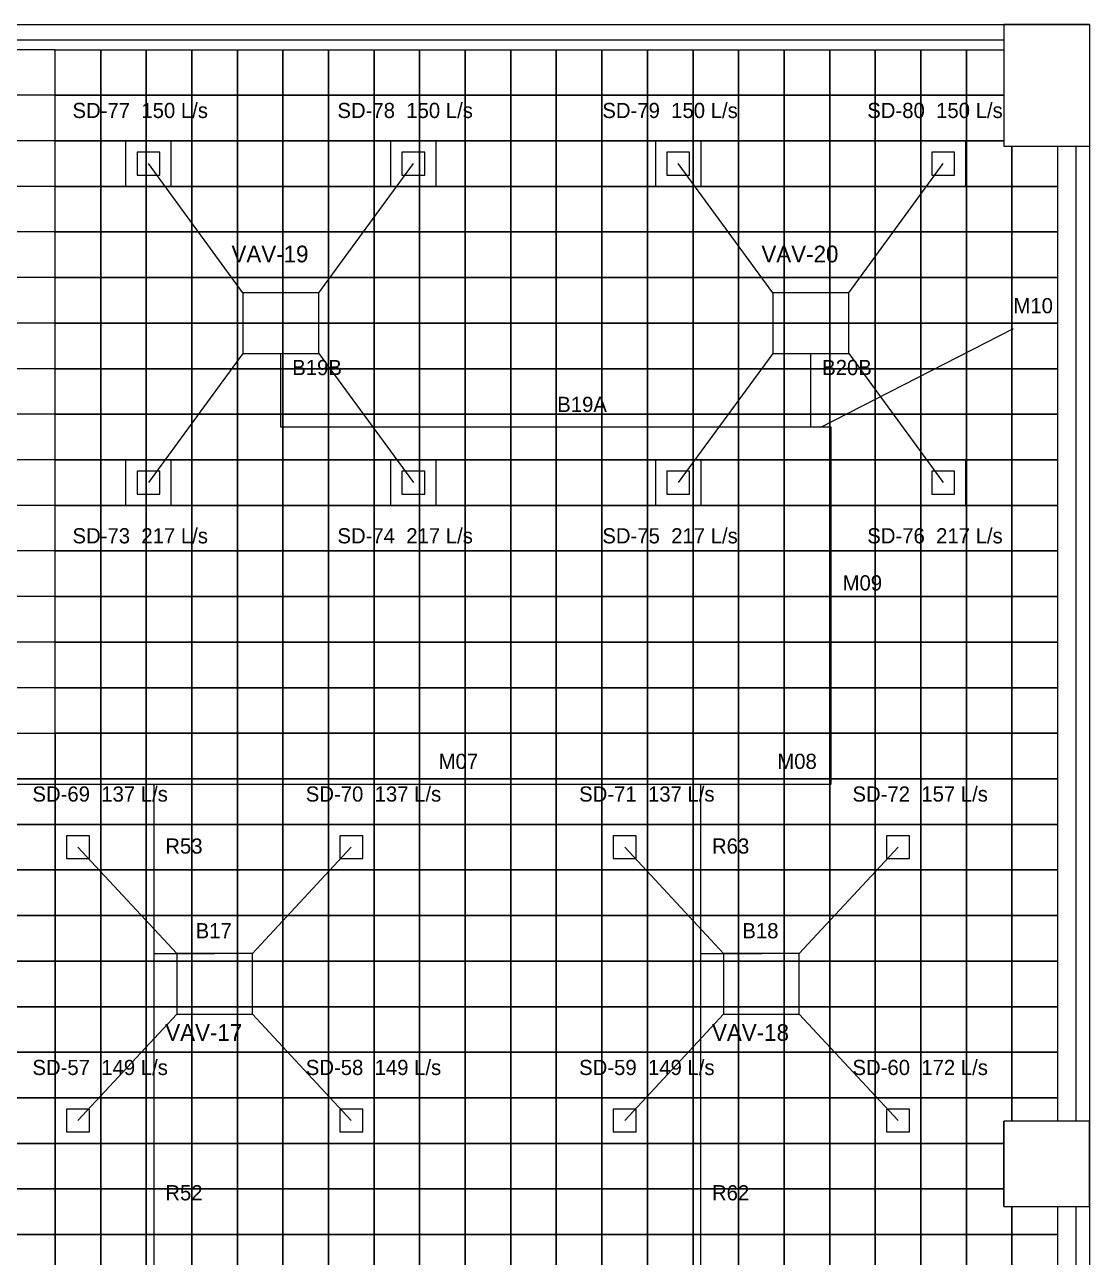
# Model space of a CAD drawing. Header units: millimetres. Extents: x 63846 to 141574, y 12149 to 46142.
# Drawn here: x 95324 to 109346, y 29696 to 45926 of the extents above; entities that cross this region are included whole.
import ezdxf

# ---------------------------------------------------------------- set-up
doc = ezdxf.new("R2010")
doc.units = ezdxf.units.MM
for name, color, linetype, lineweight in [('ARCH', 8, 'Continuous', 5), ('Ceiling Grid', 9, 'Continuous', 5), ('M-DUCT', 5, 'Continuous', 40), ('M-DUCT-TEXT', 5, 'Continuous', 18), ('M-FLEX', 3, 'Continuous', 18), ('M-SUP-DIFF', 5, 'Continuous', 30), ('M-TEXT', 7, 'Continuous', 18), ('M-VAV', 6, 'Continuous', 30)]:
    doc.layers.add(name, color=color, linetype=linetype, lineweight=lineweight)

# ---------------------------------------------------------------- blocks, each defined once
blk = doc.blocks.new('*U26')
at = {"layer": 'Ceiling Grid', "lineweight": 15}
blk.add_line((258, 0), (-258, 0), dxfattribs=at)
blk = doc.blocks.new('*U27')
at = {"layer": 'Ceiling Grid', "color": 0, "linetype": 'ByBlock', "lineweight": -2, "transparency": 16777216}
for p in [(0, 8400), (0, 7800), (0, 7200), (0, 6600), (0, 6000), (0, 5400), (0, 4800), (0, 4200), (0, 3600), (0, 3000), (0, 2400), (0, 1800), (0, 1200), (0, 600), (0, 0)]:
    blk.add_blockref('*U26', p, dxfattribs=at)

msp = doc.modelspace()

# ---------------------------------------------------------------- linework, layer by layer
at = {"layer": 'ARCH', "lineweight": 15}
for p, q in [((64346, 45926), (109346, 45926)), ((109346, 45926), (109346, 15926)), ((95209, 45726), (108221, 45726)), ((109166, 44326), (109166, 31488)), ((108221, 30363), (108221, 31488)), ((109166, 30363), (109166, 17526))]:
    msp.add_line(p, q, dxfattribs=at)
msp.add_lwpolyline([(109346, 45926), (108221, 45926), (108221, 44326), (109346, 44326)], dxfattribs=at)
msp.add_lwpolyline([(108221, 30363), (109346, 30363), (109346, 31488), (108221, 31488)], close=True, dxfattribs=at)
at = {"layer": 'Ceiling Grid', "lineweight": 15}
for p, q in [((107726, 31796), (108326, 31796)), ((107726, 31196), (107726, 31796)), ((108326, 31796), (108326, 31488)), ((108326, 31796), (108926, 31796)), ((108326, 31488), (108326, 31796)), ((108926, 31796), (108926, 31488)), ((108221, 31196), (107726, 31196)), ((107726, 31196), (108221, 31196)), ((107726, 30596), (107726, 31196)), ((108221, 30596), (107726, 30596)), ((107726, 30596), (108221, 30596)), ((107726, 29996), (107726, 30596)), ((108326, 30363), (108326, 29996)), ((108326, 29996), (108326, 30363)), ((108926, 30363), (108926, 29996)), ((108326, 29996), (107726, 29996)), ((108926, 29996), (108326, 29996))]:
    msp.add_line(p, q, dxfattribs=at)
for points in [[(95726, 45596), (96326, 45596), (96326, 44996), (95726, 44996)], [(96326, 45596), (96926, 45596), (96926, 44996), (96326, 44996)], [(96926, 45596), (97526, 45596), (97526, 44996), (96926, 44996)], [(97526, 45596), (98126, 45596), (98126, 44996), (97526, 44996)], [(98126, 45596), (98726, 45596), (98726, 44996), (98126, 44996)], [(98726, 45596), (99326, 45596), (99326, 44996), (98726, 44996)], [(99326, 45596), (99926, 45596), (99926, 44996), (99326, 44996)], [(99926, 45596), (100526, 45596), (100526, 44996), (99926, 44996)], [(100526, 45596), (101126, 45596), (101126, 44996), (100526, 44996)], [(101126, 45596), (101726, 45596), (101726, 44996), (101126, 44996)], [(101726, 45596), (102326, 45596), (102326, 44996), (101726, 44996)], [(102326, 45596), (102926, 45596), (102926, 44996), (102326, 44996)], [(102926, 45596), (103526, 45596), (103526, 44996), (102926, 44996)], [(103526, 45596), (104126, 45596), (104126, 44996), (103526, 44996)], [(104126, 45596), (104726, 45596), (104726, 44996), (104126, 44996)], [(104726, 45596), (105326, 45596), (105326, 44996), (104726, 44996)], [(105326, 45596), (105926, 45596), (105926, 44996), (105326, 44996)], [(105926, 45596), (106526, 45596), (106526, 44996), (105926, 44996)], [(106526, 45596), (107126, 45596), (107126, 44996), (106526, 44996)], [(107126, 45596), (107726, 45596), (107726, 44996), (107126, 44996)], [(95726, 44996), (96326, 44996), (96326, 44396), (95726, 44396)], [(96326, 44996), (96926, 44996), (96926, 44396), (96326, 44396)], [(96926, 44996), (97526, 44996), (97526, 44396), (96926, 44396)], [(97526, 44996), (98126, 44996), (98126, 44396), (97526, 44396)], [(98126, 44996), (98726, 44996), (98726, 44396), (98126, 44396)], [(98726, 44996), (99326, 44996), (99326, 44396), (98726, 44396)], [(99326, 44996), (99926, 44996), (99926, 44396), (99326, 44396)], [(99926, 44996), (100526, 44996), (100526, 44396), (99926, 44396)], [(100526, 44996), (101126, 44996), (101126, 44396), (100526, 44396)], [(101126, 44996), (101726, 44996), (101726, 44396), (101126, 44396)], [(101726, 44996), (102326, 44996), (102326, 44396), (101726, 44396)], [(102326, 44996), (102926, 44996), (102926, 44396), (102326, 44396)], [(102926, 44996), (103526, 44996), (103526, 44396), (102926, 44396)], [(103526, 44996), (104126, 44996), (104126, 44396), (103526, 44396)], [(104126, 44996), (104726, 44996), (104726, 44396), (104126, 44396)], [(104726, 44996), (105326, 44996), (105326, 44396), (104726, 44396)], [(105326, 44996), (105926, 44996), (105926, 44396), (105326, 44396)], [(105926, 44996), (106526, 44996), (106526, 44396), (105926, 44396)], [(106526, 44996), (107126, 44996), (107126, 44396), (106526, 44396)], [(107126, 44996), (107726, 44996), (107726, 44396), (107126, 44396)], [(95726, 44396), (96326, 44396), (96326, 43796), (95726, 43796)], [(96326, 44396), (96926, 44396), (96926, 43796), (96326, 43796)], [(96926, 44396), (97526, 44396), (97526, 43796), (96926, 43796)], [(97526, 44396), (98126, 44396), (98126, 43796), (97526, 43796)], [(98126, 44396), (98726, 44396), (98726, 43796), (98126, 43796)], [(98726, 44396), (99326, 44396), (99326, 43796), (98726, 43796)], [(99326, 44396), (99926, 44396), (99926, 43796), (99326, 43796)], [(99926, 44396), (100526, 44396), (100526, 43796), (99926, 43796)], [(100526, 44396), (101126, 44396), (101126, 43796), (100526, 43796)], [(101126, 44396), (101726, 44396), (101726, 43796), (101126, 43796)], [(101726, 44396), (102326, 44396), (102326, 43796), (101726, 43796)], [(102326, 44396), (102926, 44396), (102926, 43796), (102326, 43796)], [(102926, 44396), (103526, 44396), (103526, 43796), (102926, 43796)], [(103526, 44396), (104126, 44396), (104126, 43796), (103526, 43796)], [(104126, 44396), (104726, 44396), (104726, 43796), (104126, 43796)], [(104726, 44396), (105326, 44396), (105326, 43796), (104726, 43796)], [(105326, 44396), (105926, 44396), (105926, 43796), (105326, 43796)], [(105926, 44396), (106526, 44396), (106526, 43796), (105926, 43796)], [(106526, 44396), (107126, 44396), (107126, 43796), (106526, 43796)], [(107126, 44396), (107726, 44396), (107726, 43796), (107126, 43796)], [(95726, 43796), (96326, 43796), (96326, 43196), (95726, 43196)], [(96326, 43796), (96926, 43796), (96926, 43196), (96326, 43196)], [(96926, 43796), (97526, 43796), (97526, 43196), (96926, 43196)], [(97526, 43796), (98126, 43796), (98126, 43196), (97526, 43196)], [(98126, 43796), (98726, 43796), (98726, 43196), (98126, 43196)], [(98726, 43796), (99326, 43796), (99326, 43196), (98726, 43196)], [(99326, 43796), (99926, 43796), (99926, 43196), (99326, 43196)], [(99926, 43796), (100526, 43796), (100526, 43196), (99926, 43196)], [(100526, 43796), (101126, 43796), (101126, 43196), (100526, 43196)], [(101126, 43796), (101726, 43796), (101726, 43196), (101126, 43196)], [(101726, 43796), (102326, 43796), (102326, 43196), (101726, 43196)], [(102326, 43796), (102926, 43796), (102926, 43196), (102326, 43196)], [(102926, 43796), (103526, 43796), (103526, 43196), (102926, 43196)], [(103526, 43796), (104126, 43796), (104126, 43196), (103526, 43196)], [(104126, 43796), (104726, 43796), (104726, 43196), (104126, 43196)], [(104726, 43796), (105326, 43796), (105326, 43196), (104726, 43196)], [(105326, 43796), (105926, 43796), (105926, 43196), (105326, 43196)], [(105926, 43796), (106526, 43796), (106526, 43196), (105926, 43196)], [(106526, 43796), (107126, 43796), (107126, 43196), (106526, 43196)], [(107126, 43796), (107726, 43796), (107726, 43196), (107126, 43196)], [(107726, 43796), (108326, 43796), (108326, 43196), (107726, 43196)], [(108326, 43796), (108926, 43796), (108926, 43196), (108326, 43196)], [(95726, 43196), (96326, 43196), (96326, 42596), (95726, 42596)], [(96326, 43196), (96926, 43196), (96926, 42596), (96326, 42596)], [(96926, 43196), (97526, 43196), (97526, 42596), (96926, 42596)], [(97526, 43196), (98126, 43196), (98126, 42596), (97526, 42596)], [(98126, 43196), (98726, 43196), (98726, 42596), (98126, 42596)], [(98726, 43196), (99326, 43196), (99326, 42596), (98726, 42596)], [(99326, 43196), (99926, 43196), (99926, 42596), (99326, 42596)], [(99926, 43196), (100526, 43196), (100526, 42596), (99926, 42596)], [(100526, 43196), (101126, 43196), (101126, 42596), (100526, 42596)], [(101126, 43196), (101726, 43196), (101726, 42596), (101126, 42596)], [(101726, 43196), (102326, 43196), (102326, 42596), (101726, 42596)], [(102326, 43196), (102926, 43196), (102926, 42596), (102326, 42596)], [(102926, 43196), (103526, 43196), (103526, 42596), (102926, 42596)], [(103526, 43196), (104126, 43196), (104126, 42596), (103526, 42596)], [(104126, 43196), (104726, 43196), (104726, 42596), (104126, 42596)], [(104726, 43196), (105326, 43196), (105326, 42596), (104726, 42596)], [(105326, 43196), (105926, 43196), (105926, 42596), (105326, 42596)], [(105926, 43196), (106526, 43196), (106526, 42596), (105926, 42596)], [(106526, 43196), (107126, 43196), (107126, 42596), (106526, 42596)], [(107126, 43196), (107726, 43196), (107726, 42596), (107126, 42596)], [(107726, 43196), (108326, 43196), (108326, 42596), (107726, 42596)], [(108326, 43196), (108926, 43196), (108926, 42596), (108326, 42596)], [(95726, 42596), (96326, 42596), (96326, 41996), (95726, 41996)], [(96326, 42596), (96926, 42596), (96926, 41996), (96326, 41996)], [(96926, 42596), (97526, 42596), (97526, 41996), (96926, 41996)], [(97526, 42596), (98126, 42596), (98126, 41996), (97526, 41996)], [(98126, 42596), (98726, 42596), (98726, 41996), (98126, 41996)], [(98726, 42596), (99326, 42596), (99326, 41996), (98726, 41996)], [(99326, 42596), (99926, 42596), (99926, 41996), (99326, 41996)], [(99926, 42596), (100526, 42596), (100526, 41996), (99926, 41996)], [(100526, 42596), (101126, 42596), (101126, 41996), (100526, 41996)], [(101126, 42596), (101726, 42596), (101726, 41996), (101126, 41996)], [(101726, 42596), (102326, 42596), (102326, 41996), (101726, 41996)], [(102326, 42596), (102926, 42596), (102926, 41996), (102326, 41996)], [(102926, 42596), (103526, 42596), (103526, 41996), (102926, 41996)], [(103526, 42596), (104126, 42596), (104126, 41996), (103526, 41996)], [(104126, 42596), (104726, 42596), (104726, 41996), (104126, 41996)], [(104726, 42596), (105326, 42596), (105326, 41996), (104726, 41996)], [(105326, 42596), (105926, 42596), (105926, 41996), (105326, 41996)], [(105926, 42596), (106526, 42596), (106526, 41996), (105926, 41996)], [(106526, 42596), (107126, 42596), (107126, 41996), (106526, 41996)], [(107126, 42596), (107726, 42596), (107726, 41996), (107126, 41996)], [(107726, 42596), (108326, 42596), (108326, 41996), (107726, 41996)], [(108326, 42596), (108926, 42596), (108926, 41996), (108326, 41996)], [(95726, 41996), (96326, 41996), (96326, 41396), (95726, 41396)], [(96326, 41996), (96926, 41996), (96926, 41396), (96326, 41396)], [(96926, 41996), (97526, 41996), (97526, 41396), (96926, 41396)], [(97526, 41996), (98126, 41996), (98126, 41396), (97526, 41396)], [(98126, 41996), (98726, 41996), (98726, 41396), (98126, 41396)], [(98726, 41996), (99326, 41996), (99326, 41396), (98726, 41396)], [(99326, 41996), (99926, 41996), (99926, 41396), (99326, 41396)], [(99926, 41996), (100526, 41996), (100526, 41396), (99926, 41396)], [(100526, 41996), (101126, 41996), (101126, 41396), (100526, 41396)], [(101126, 41996), (101726, 41996), (101726, 41396), (101126, 41396)], [(101726, 41996), (102326, 41996), (102326, 41396), (101726, 41396)], [(102326, 41996), (102926, 41996), (102926, 41396), (102326, 41396)], [(102926, 41996), (103526, 41996), (103526, 41396), (102926, 41396)], [(103526, 41996), (104126, 41996), (104126, 41396), (103526, 41396)], [(104126, 41996), (104726, 41996), (104726, 41396), (104126, 41396)], [(104726, 41996), (105326, 41996), (105326, 41396), (104726, 41396)], [(105326, 41996), (105926, 41996), (105926, 41396), (105326, 41396)], [(105926, 41996), (106526, 41996), (106526, 41396), (105926, 41396)], [(106526, 41996), (107126, 41996), (107126, 41396), (106526, 41396)], [(107126, 41996), (107726, 41996), (107726, 41396), (107126, 41396)], [(107726, 41996), (108326, 41996), (108326, 41396), (107726, 41396)], [(108326, 41996), (108926, 41996), (108926, 41396), (108326, 41396)], [(95726, 41396), (96326, 41396), (96326, 40796), (95726, 40796)], [(96326, 41396), (96926, 41396), (96926, 40796), (96326, 40796)], [(96926, 41396), (97526, 41396), (97526, 40796), (96926, 40796)], [(97526, 41396), (98126, 41396), (98126, 40796), (97526, 40796)], [(98126, 41396), (98726, 41396), (98726, 40796), (98126, 40796)], [(98726, 41396), (99326, 41396), (99326, 40796), (98726, 40796)], [(99326, 41396), (99926, 41396), (99926, 40796), (99326, 40796)], [(99926, 41396), (100526, 41396), (100526, 40796), (99926, 40796)], [(100526, 41396), (101126, 41396), (101126, 40796), (100526, 40796)], [(101126, 41396), (101726, 41396), (101726, 40796), (101126, 40796)], [(101726, 41396), (102326, 41396), (102326, 40796), (101726, 40796)], [(102326, 41396), (102926, 41396), (102926, 40796), (102326, 40796)], [(102926, 41396), (103526, 41396), (103526, 40796), (102926, 40796)], [(103526, 41396), (104126, 41396), (104126, 40796), (103526, 40796)], [(104126, 41396), (104726, 41396), (104726, 40796), (104126, 40796)], [(104726, 41396), (105326, 41396), (105326, 40796), (104726, 40796)], [(105326, 41396), (105926, 41396), (105926, 40796), (105326, 40796)], [(105926, 41396), (106526, 41396), (106526, 40796), (105926, 40796)], [(106526, 41396), (107126, 41396), (107126, 40796), (106526, 40796)], [(107126, 41396), (107726, 41396), (107726, 40796), (107126, 40796)], [(107726, 41396), (108326, 41396), (108326, 40796), (107726, 40796)], [(108326, 41396), (108926, 41396), (108926, 40796), (108326, 40796)], [(95726, 40796), (96326, 40796), (96326, 40196), (95726, 40196)], [(96326, 40796), (96926, 40796), (96926, 40196), (96326, 40196)], [(96926, 40796), (97526, 40796), (97526, 40196), (96926, 40196)], [(97526, 40796), (98126, 40796), (98126, 40196), (97526, 40196)], [(98126, 40796), (98726, 40796), (98726, 40196), (98126, 40196)], [(98726, 40796), (99326, 40796), (99326, 40196), (98726, 40196)], [(99326, 40796), (99926, 40796), (99926, 40196), (99326, 40196)], [(99926, 40796), (100526, 40796), (100526, 40196), (99926, 40196)], [(100526, 40796), (101126, 40796), (101126, 40196), (100526, 40196)], [(101126, 40796), (101726, 40796), (101726, 40196), (101126, 40196)], [(101726, 40796), (102326, 40796), (102326, 40196), (101726, 40196)], [(102326, 40796), (102926, 40796), (102926, 40196), (102326, 40196)], [(102926, 40796), (103526, 40796), (103526, 40196), (102926, 40196)], [(103526, 40796), (104126, 40796), (104126, 40196), (103526, 40196)], [(104126, 40796), (104726, 40796), (104726, 40196), (104126, 40196)], [(104726, 40796), (105326, 40796), (105326, 40196), (104726, 40196)], [(105326, 40796), (105926, 40796), (105926, 40196), (105326, 40196)], [(105926, 40796), (106526, 40796), (106526, 40196), (105926, 40196)], [(106526, 40796), (107126, 40796), (107126, 40196), (106526, 40196)], [(107126, 40796), (107726, 40796), (107726, 40196), (107126, 40196)], [(107726, 40796), (108326, 40796), (108326, 40196), (107726, 40196)], [(108326, 40796), (108926, 40796), (108926, 40196), (108326, 40196)], [(95726, 40196), (96326, 40196), (96326, 39596), (95726, 39596)], [(96326, 40196), (96926, 40196), (96926, 39596), (96326, 39596)], [(96926, 40196), (97526, 40196), (97526, 39596), (96926, 39596)], [(97526, 40196), (98126, 40196), (98126, 39596), (97526, 39596)], [(98126, 40196), (98726, 40196), (98726, 39596), (98126, 39596)], [(98726, 40196), (99326, 40196), (99326, 39596), (98726, 39596)], [(99326, 40196), (99926, 40196), (99926, 39596), (99326, 39596)], [(99926, 40196), (100526, 40196), (100526, 39596), (99926, 39596)], [(100526, 40196), (101126, 40196), (101126, 39596), (100526, 39596)], [(101126, 40196), (101726, 40196), (101726, 39596), (101126, 39596)], [(101726, 40196), (102326, 40196), (102326, 39596), (101726, 39596)], [(102326, 40196), (102926, 40196), (102926, 39596), (102326, 39596)], [(102926, 40196), (103526, 40196), (103526, 39596), (102926, 39596)], [(103526, 40196), (104126, 40196), (104126, 39596), (103526, 39596)], [(104126, 40196), (104726, 40196), (104726, 39596), (104126, 39596)], [(104726, 40196), (105326, 40196), (105326, 39596), (104726, 39596)], [(105326, 40196), (105926, 40196), (105926, 39596), (105326, 39596)], [(105926, 40196), (106526, 40196), (106526, 39596), (105926, 39596)], [(106526, 40196), (107126, 40196), (107126, 39596), (106526, 39596)], [(107126, 40196), (107726, 40196), (107726, 39596), (107126, 39596)], [(107726, 40196), (108326, 40196), (108326, 39596), (107726, 39596)], [(108326, 40196), (108926, 40196), (108926, 39596), (108326, 39596)], [(95726, 39596), (96326, 39596), (96326, 38996), (95726, 38996)], [(96326, 39596), (96926, 39596), (96926, 38996), (96326, 38996)], [(96926, 39596), (97526, 39596), (97526, 38996), (96926, 38996)], [(97526, 39596), (98126, 39596), (98126, 38996), (97526, 38996)], [(98126, 39596), (98726, 39596), (98726, 38996), (98126, 38996)], [(98726, 39596), (99326, 39596), (99326, 38996), (98726, 38996)], [(99326, 39596), (99926, 39596), (99926, 38996), (99326, 38996)], [(99926, 39596), (100526, 39596), (100526, 38996), (99926, 38996)], [(100526, 39596), (101126, 39596), (101126, 38996), (100526, 38996)], [(101126, 39596), (101726, 39596), (101726, 38996), (101126, 38996)], [(101726, 39596), (102326, 39596), (102326, 38996), (101726, 38996)], [(102326, 39596), (102926, 39596), (102926, 38996), (102326, 38996)], [(102926, 39596), (103526, 39596), (103526, 38996), (102926, 38996)], [(103526, 39596), (104126, 39596), (104126, 38996), (103526, 38996)], [(104126, 39596), (104726, 39596), (104726, 38996), (104126, 38996)], [(104726, 39596), (105326, 39596), (105326, 38996), (104726, 38996)], [(105326, 39596), (105926, 39596), (105926, 38996), (105326, 38996)], [(105926, 39596), (106526, 39596), (106526, 38996), (105926, 38996)], [(106526, 39596), (107126, 39596), (107126, 38996), (106526, 38996)], [(107126, 39596), (107726, 39596), (107726, 38996), (107126, 38996)], [(107726, 39596), (108326, 39596), (108326, 38996), (107726, 38996)], [(108326, 39596), (108926, 39596), (108926, 38996), (108326, 38996)], [(95726, 38996), (96326, 38996), (96326, 38396), (95726, 38396)], [(96326, 38996), (96926, 38996), (96926, 38396), (96326, 38396)], [(96926, 38996), (97526, 38996), (97526, 38396), (96926, 38396)], [(97526, 38996), (98126, 38996), (98126, 38396), (97526, 38396)], [(98126, 38996), (98726, 38996), (98726, 38396), (98126, 38396)], [(98726, 38996), (99326, 38996), (99326, 38396), (98726, 38396)], [(99326, 38996), (99926, 38996), (99926, 38396), (99326, 38396)], [(99926, 38996), (100526, 38996), (100526, 38396), (99926, 38396)], [(100526, 38996), (101126, 38996), (101126, 38396), (100526, 38396)], [(101126, 38996), (101726, 38996), (101726, 38396), (101126, 38396)], [(101726, 38996), (102326, 38996), (102326, 38396), (101726, 38396)], [(102326, 38996), (102926, 38996), (102926, 38396), (102326, 38396)], [(102926, 38996), (103526, 38996), (103526, 38396), (102926, 38396)], [(103526, 38996), (104126, 38996), (104126, 38396), (103526, 38396)], [(104126, 38996), (104726, 38996), (104726, 38396), (104126, 38396)], [(104726, 38996), (105326, 38996), (105326, 38396), (104726, 38396)], [(105326, 38996), (105926, 38996), (105926, 38396), (105326, 38396)], [(105926, 38996), (106526, 38996), (106526, 38396), (105926, 38396)], [(106526, 38996), (107126, 38996), (107126, 38396), (106526, 38396)], [(107126, 38996), (107726, 38996), (107726, 38396), (107126, 38396)], [(107726, 38996), (108326, 38996), (108326, 38396), (107726, 38396)], [(108326, 38996), (108926, 38996), (108926, 38396), (108326, 38396)], [(95726, 38396), (96326, 38396), (96326, 37796), (95726, 37796)], [(96326, 38396), (96926, 38396), (96926, 37796), (96326, 37796)], [(96926, 38396), (97526, 38396), (97526, 37796), (96926, 37796)], [(97526, 38396), (98126, 38396), (98126, 37796), (97526, 37796)], [(98126, 38396), (98726, 38396), (98726, 37796), (98126, 37796)], [(98726, 38396), (99326, 38396), (99326, 37796), (98726, 37796)], [(99326, 38396), (99926, 38396), (99926, 37796), (99326, 37796)], [(99926, 38396), (100526, 38396), (100526, 37796), (99926, 37796)], [(100526, 38396), (101126, 38396), (101126, 37796), (100526, 37796)], [(101126, 38396), (101726, 38396), (101726, 37796), (101126, 37796)], [(101726, 38396), (102326, 38396), (102326, 37796), (101726, 37796)], [(102326, 38396), (102926, 38396), (102926, 37796), (102326, 37796)], [(102926, 38396), (103526, 38396), (103526, 37796), (102926, 37796)], [(103526, 38396), (104126, 38396), (104126, 37796), (103526, 37796)], [(104126, 38396), (104726, 38396), (104726, 37796), (104126, 37796)], [(104726, 38396), (105326, 38396), (105326, 37796), (104726, 37796)], [(105326, 38396), (105926, 38396), (105926, 37796), (105326, 37796)], [(105926, 38396), (106526, 38396), (106526, 37796), (105926, 37796)], [(106526, 38396), (107126, 38396), (107126, 37796), (106526, 37796)], [(107126, 38396), (107726, 38396), (107726, 37796), (107126, 37796)], [(107726, 38396), (108326, 38396), (108326, 37796), (107726, 37796)], [(108326, 38396), (108926, 38396), (108926, 37796), (108326, 37796)], [(95726, 37796), (96326, 37796), (96326, 37196), (95726, 37196)], [(96326, 37796), (96926, 37796), (96926, 37196), (96326, 37196)], [(96926, 37796), (97526, 37796), (97526, 37196), (96926, 37196)], [(97526, 37796), (98126, 37796), (98126, 37196), (97526, 37196)], [(98126, 37796), (98726, 37796), (98726, 37196), (98126, 37196)], [(98726, 37796), (99326, 37796), (99326, 37196), (98726, 37196)], [(99326, 37796), (99926, 37796), (99926, 37196), (99326, 37196)], [(99926, 37796), (100526, 37796), (100526, 37196), (99926, 37196)], [(100526, 37796), (101126, 37796), (101126, 37196), (100526, 37196)], [(101126, 37796), (101726, 37796), (101726, 37196), (101126, 37196)], [(101726, 37796), (102326, 37796), (102326, 37196), (101726, 37196)], [(102326, 37796), (102926, 37796), (102926, 37196), (102326, 37196)], [(102926, 37796), (103526, 37796), (103526, 37196), (102926, 37196)], [(103526, 37796), (104126, 37796), (104126, 37196), (103526, 37196)], [(104126, 37796), (104726, 37796), (104726, 37196), (104126, 37196)], [(104726, 37796), (105326, 37796), (105326, 37196), (104726, 37196)], [(105326, 37796), (105926, 37796), (105926, 37196), (105326, 37196)], [(105926, 37796), (106526, 37796), (106526, 37196), (105926, 37196)], [(106526, 37796), (107126, 37796), (107126, 37196), (106526, 37196)], [(107126, 37796), (107726, 37796), (107726, 37196), (107126, 37196)], [(107726, 37796), (108326, 37796), (108326, 37196), (107726, 37196)], [(108326, 37796), (108926, 37796), (108926, 37196), (108326, 37196)], [(95726, 37196), (96326, 37196), (96326, 36596), (95726, 36596)], [(96326, 37196), (96926, 37196), (96926, 36596), (96326, 36596)], [(96926, 37196), (97526, 37196), (97526, 36596), (96926, 36596)], [(97526, 37196), (98126, 37196), (98126, 36596), (97526, 36596)], [(98126, 37196), (98726, 37196), (98726, 36596), (98126, 36596)], [(98726, 37196), (99326, 37196), (99326, 36596), (98726, 36596)], [(99326, 37196), (99926, 37196), (99926, 36596), (99326, 36596)], [(99926, 37196), (100526, 37196), (100526, 36596), (99926, 36596)], [(100526, 37196), (101126, 37196), (101126, 36596), (100526, 36596)], [(101126, 37196), (101726, 37196), (101726, 36596), (101126, 36596)], [(101726, 37196), (102326, 37196), (102326, 36596), (101726, 36596)], [(102326, 37196), (102926, 37196), (102926, 36596), (102326, 36596)], [(102926, 37196), (103526, 37196), (103526, 36596), (102926, 36596)], [(103526, 37196), (104126, 37196), (104126, 36596), (103526, 36596)], [(104126, 37196), (104726, 37196), (104726, 36596), (104126, 36596)], [(104726, 37196), (105326, 37196), (105326, 36596), (104726, 36596)], [(105326, 37196), (105926, 37196), (105926, 36596), (105326, 36596)], [(105926, 37196), (106526, 37196), (106526, 36596), (105926, 36596)], [(106526, 37196), (107126, 37196), (107126, 36596), (106526, 36596)], [(107126, 37196), (107726, 37196), (107726, 36596), (107126, 36596)], [(107726, 37196), (108326, 37196), (108326, 36596), (107726, 36596)], [(108326, 37196), (108926, 37196), (108926, 36596), (108326, 36596)], [(95126, 36596), (95726, 36596), (95726, 35996), (95126, 35996)], [(95726, 36596), (96326, 36596), (96326, 35996), (95726, 35996)], [(96326, 36596), (96926, 36596), (96926, 35996), (96326, 35996)], [(96926, 36596), (97526, 36596), (97526, 35996), (96926, 35996)], [(97526, 36596), (98126, 36596), (98126, 35996), (97526, 35996)], [(98126, 36596), (98726, 36596), (98726, 35996), (98126, 35996)], [(98726, 36596), (99326, 36596), (99326, 35996), (98726, 35996)], [(99326, 36596), (99926, 36596), (99926, 35996), (99326, 35996)], [(99926, 36596), (100526, 36596), (100526, 35996), (99926, 35996)], [(100526, 36596), (101126, 36596), (101126, 35996), (100526, 35996)], [(101126, 36596), (101726, 36596), (101726, 35996), (101126, 35996)], [(101726, 36596), (102326, 36596), (102326, 35996), (101726, 35996)], [(102326, 36596), (102926, 36596), (102926, 35996), (102326, 35996)], [(102926, 36596), (103526, 36596), (103526, 35996), (102926, 35996)], [(103526, 36596), (104126, 36596), (104126, 35996), (103526, 35996)], [(104126, 36596), (104726, 36596), (104726, 35996), (104126, 35996)], [(104726, 36596), (105326, 36596), (105326, 35996), (104726, 35996)], [(105326, 36596), (105926, 36596), (105926, 35996), (105326, 35996)], [(105926, 36596), (106526, 36596), (106526, 35996), (105926, 35996)], [(106526, 36596), (107126, 36596), (107126, 35996), (106526, 35996)], [(107126, 36596), (107726, 36596), (107726, 35996), (107126, 35996)], [(107726, 36596), (108326, 36596), (108326, 35996), (107726, 35996)], [(108326, 36596), (108926, 36596), (108926, 35996), (108326, 35996)], [(95126, 35996), (95726, 35996), (95726, 35396), (95126, 35396)], [(95726, 35996), (96326, 35996), (96326, 35396), (95726, 35396)], [(96326, 35996), (96926, 35996), (96926, 35396), (96326, 35396)], [(96926, 35996), (97526, 35996), (97526, 35396), (96926, 35396)], [(97526, 35996), (98126, 35996), (98126, 35396), (97526, 35396)], [(98126, 35996), (98726, 35996), (98726, 35396), (98126, 35396)], [(98726, 35996), (99326, 35996), (99326, 35396), (98726, 35396)], [(99326, 35996), (99926, 35996), (99926, 35396), (99326, 35396)], [(99926, 35996), (100526, 35996), (100526, 35396), (99926, 35396)], [(100526, 35996), (101126, 35996), (101126, 35396), (100526, 35396)], [(101126, 35996), (101726, 35996), (101726, 35396), (101126, 35396)], [(101726, 35996), (102326, 35996), (102326, 35396), (101726, 35396)], [(102326, 35996), (102926, 35996), (102926, 35396), (102326, 35396)], [(102926, 35996), (103526, 35996), (103526, 35396), (102926, 35396)], [(103526, 35996), (104126, 35996), (104126, 35396), (103526, 35396)], [(104126, 35996), (104726, 35996), (104726, 35396), (104126, 35396)], [(104726, 35996), (105326, 35996), (105326, 35396), (104726, 35396)], [(105326, 35996), (105926, 35996), (105926, 35396), (105326, 35396)], [(105926, 35996), (106526, 35996), (106526, 35396), (105926, 35396)], [(106526, 35996), (107126, 35996), (107126, 35396), (106526, 35396)], [(107126, 35996), (107726, 35996), (107726, 35396), (107126, 35396)], [(107726, 35996), (108326, 35996), (108326, 35396), (107726, 35396)], [(108326, 35996), (108926, 35996), (108926, 35396), (108326, 35396)], [(95126, 35396), (95726, 35396), (95726, 34796), (95126, 34796)], [(95726, 35396), (96326, 35396), (96326, 34796), (95726, 34796)], [(96326, 35396), (96926, 35396), (96926, 34796), (96326, 34796)], [(96926, 35396), (97526, 35396), (97526, 34796), (96926, 34796)], [(97526, 35396), (98126, 35396), (98126, 34796), (97526, 34796)], [(98126, 35396), (98726, 35396), (98726, 34796), (98126, 34796)], [(98726, 35396), (99326, 35396), (99326, 34796), (98726, 34796)], [(99326, 35396), (99926, 35396), (99926, 34796), (99326, 34796)], [(99926, 35396), (100526, 35396), (100526, 34796), (99926, 34796)], [(100526, 35396), (101126, 35396), (101126, 34796), (100526, 34796)], [(101126, 35396), (101726, 35396), (101726, 34796), (101126, 34796)], [(101726, 35396), (102326, 35396), (102326, 34796), (101726, 34796)], [(102326, 35396), (102926, 35396), (102926, 34796), (102326, 34796)], [(102926, 35396), (103526, 35396), (103526, 34796), (102926, 34796)], [(103526, 35396), (104126, 35396), (104126, 34796), (103526, 34796)], [(104126, 35396), (104726, 35396), (104726, 34796), (104126, 34796)], [(104726, 35396), (105326, 35396), (105326, 34796), (104726, 34796)], [(105326, 35396), (105926, 35396), (105926, 34796), (105326, 34796)], [(105926, 35396), (106526, 35396), (106526, 34796), (105926, 34796)], [(106526, 35396), (107126, 35396), (107126, 34796), (106526, 34796)], [(107126, 35396), (107726, 35396), (107726, 34796), (107126, 34796)], [(107726, 35396), (108326, 35396), (108326, 34796), (107726, 34796)], [(108326, 35396), (108926, 35396), (108926, 34796), (108326, 34796)], [(95126, 34796), (95726, 34796), (95726, 34196), (95126, 34196)], [(95726, 34796), (96326, 34796), (96326, 34196), (95726, 34196)], [(96326, 34796), (96926, 34796), (96926, 34196), (96326, 34196)], [(96926, 34796), (97526, 34796), (97526, 34196), (96926, 34196)], [(97526, 34796), (98126, 34796), (98126, 34196), (97526, 34196)], [(98126, 34796), (98726, 34796), (98726, 34196), (98126, 34196)], [(98726, 34796), (99326, 34796), (99326, 34196), (98726, 34196)], [(99326, 34796), (99926, 34796), (99926, 34196), (99326, 34196)], [(99926, 34796), (100526, 34796), (100526, 34196), (99926, 34196)], [(100526, 34796), (101126, 34796), (101126, 34196), (100526, 34196)], [(101126, 34796), (101726, 34796), (101726, 34196), (101126, 34196)], [(101726, 34796), (102326, 34796), (102326, 34196), (101726, 34196)], [(102326, 34796), (102926, 34796), (102926, 34196), (102326, 34196)], [(102926, 34796), (103526, 34796), (103526, 34196), (102926, 34196)], [(103526, 34796), (104126, 34796), (104126, 34196), (103526, 34196)], [(104126, 34796), (104726, 34796), (104726, 34196), (104126, 34196)], [(104726, 34796), (105326, 34796), (105326, 34196), (104726, 34196)], [(105326, 34796), (105926, 34796), (105926, 34196), (105326, 34196)], [(105926, 34796), (106526, 34796), (106526, 34196), (105926, 34196)], [(106526, 34796), (107126, 34796), (107126, 34196), (106526, 34196)], [(107126, 34796), (107726, 34796), (107726, 34196), (107126, 34196)], [(107726, 34796), (108326, 34796), (108326, 34196), (107726, 34196)], [(108326, 34796), (108926, 34796), (108926, 34196), (108326, 34196)], [(95126, 34196), (95726, 34196), (95726, 33596), (95126, 33596)], [(95726, 34196), (96326, 34196), (96326, 33596), (95726, 33596)], [(96326, 34196), (96926, 34196), (96926, 33596), (96326, 33596)], [(96926, 34196), (97526, 34196), (97526, 33596), (96926, 33596)], [(97526, 34196), (98126, 34196), (98126, 33596), (97526, 33596)], [(98126, 34196), (98726, 34196), (98726, 33596), (98126, 33596)], [(98726, 34196), (99326, 34196), (99326, 33596), (98726, 33596)], [(99326, 34196), (99926, 34196), (99926, 33596), (99326, 33596)], [(99926, 34196), (100526, 34196), (100526, 33596), (99926, 33596)], [(100526, 34196), (101126, 34196), (101126, 33596), (100526, 33596)], [(101126, 34196), (101726, 34196), (101726, 33596), (101126, 33596)], [(101726, 34196), (102326, 34196), (102326, 33596), (101726, 33596)], [(102326, 34196), (102926, 34196), (102926, 33596), (102326, 33596)], [(102926, 34196), (103526, 34196), (103526, 33596), (102926, 33596)], [(103526, 34196), (104126, 34196), (104126, 33596), (103526, 33596)], [(104126, 34196), (104726, 34196), (104726, 33596), (104126, 33596)], [(104726, 34196), (105326, 34196), (105326, 33596), (104726, 33596)], [(105326, 34196), (105926, 34196), (105926, 33596), (105326, 33596)], [(105926, 34196), (106526, 34196), (106526, 33596), (105926, 33596)], [(106526, 34196), (107126, 34196), (107126, 33596), (106526, 33596)], [(107126, 34196), (107726, 34196), (107726, 33596), (107126, 33596)], [(107726, 34196), (108326, 34196), (108326, 33596), (107726, 33596)], [(108326, 34196), (108926, 34196), (108926, 33596), (108326, 33596)], [(95126, 33596), (95726, 33596), (95726, 32996), (95126, 32996)], [(95726, 33596), (96326, 33596), (96326, 32996), (95726, 32996)], [(96326, 33596), (96926, 33596), (96926, 32996), (96326, 32996)], [(96926, 33596), (97526, 33596), (97526, 32996), (96926, 32996)], [(97526, 33596), (98126, 33596), (98126, 32996), (97526, 32996)], [(98126, 33596), (98726, 33596), (98726, 32996), (98126, 32996)], [(98726, 33596), (99326, 33596), (99326, 32996), (98726, 32996)], [(99326, 33596), (99926, 33596), (99926, 32996), (99326, 32996)], [(99926, 33596), (100526, 33596), (100526, 32996), (99926, 32996)], [(100526, 33596), (101126, 33596), (101126, 32996), (100526, 32996)], [(101126, 33596), (101726, 33596), (101726, 32996), (101126, 32996)], [(101726, 33596), (102326, 33596), (102326, 32996), (101726, 32996)], [(102326, 33596), (102926, 33596), (102926, 32996), (102326, 32996)], [(102926, 33596), (103526, 33596), (103526, 32996), (102926, 32996)], [(103526, 33596), (104126, 33596), (104126, 32996), (103526, 32996)], [(104126, 33596), (104726, 33596), (104726, 32996), (104126, 32996)], [(104726, 33596), (105326, 33596), (105326, 32996), (104726, 32996)], [(105326, 33596), (105926, 33596), (105926, 32996), (105326, 32996)], [(105926, 33596), (106526, 33596), (106526, 32996), (105926, 32996)], [(106526, 33596), (107126, 33596), (107126, 32996), (106526, 32996)], [(107126, 33596), (107726, 33596), (107726, 32996), (107126, 32996)], [(107726, 33596), (108326, 33596), (108326, 32996), (107726, 32996)], [(108326, 33596), (108926, 33596), (108926, 32996), (108326, 32996)], [(95126, 32996), (95726, 32996), (95726, 32396), (95126, 32396)], [(95726, 32996), (96326, 32996), (96326, 32396), (95726, 32396)], [(96326, 32996), (96926, 32996), (96926, 32396), (96326, 32396)], [(96926, 32996), (97526, 32996), (97526, 32396), (96926, 32396)], [(97526, 32996), (98126, 32996), (98126, 32396), (97526, 32396)], [(98126, 32996), (98726, 32996), (98726, 32396), (98126, 32396)], [(98726, 32996), (99326, 32996), (99326, 32396), (98726, 32396)], [(99326, 32996), (99926, 32996), (99926, 32396), (99326, 32396)], [(99926, 32996), (100526, 32996), (100526, 32396), (99926, 32396)], [(100526, 32996), (101126, 32996), (101126, 32396), (100526, 32396)], [(101126, 32996), (101726, 32996), (101726, 32396), (101126, 32396)], [(101726, 32996), (102326, 32996), (102326, 32396), (101726, 32396)], [(102326, 32996), (102926, 32996), (102926, 32396), (102326, 32396)], [(102926, 32996), (103526, 32996), (103526, 32396), (102926, 32396)], [(103526, 32996), (104126, 32996), (104126, 32396), (103526, 32396)], [(104126, 32996), (104726, 32996), (104726, 32396), (104126, 32396)], [(104726, 32996), (105326, 32996), (105326, 32396), (104726, 32396)], [(105326, 32996), (105926, 32996), (105926, 32396), (105326, 32396)], [(105926, 32996), (106526, 32996), (106526, 32396), (105926, 32396)], [(106526, 32996), (107126, 32996), (107126, 32396), (106526, 32396)], [(107126, 32996), (107726, 32996), (107726, 32396), (107126, 32396)], [(107726, 32996), (108326, 32996), (108326, 32396), (107726, 32396)], [(108326, 32996), (108926, 32996), (108926, 32396), (108326, 32396)], [(95126, 32396), (95726, 32396), (95726, 31796), (95126, 31796)], [(95726, 32396), (96326, 32396), (96326, 31796), (95726, 31796)], [(96326, 32396), (96926, 32396), (96926, 31796), (96326, 31796)], [(96926, 32396), (97526, 32396), (97526, 31796), (96926, 31796)], [(97526, 32396), (98126, 32396), (98126, 31796), (97526, 31796)], [(98126, 32396), (98726, 32396), (98726, 31796), (98126, 31796)], [(98726, 32396), (99326, 32396), (99326, 31796), (98726, 31796)], [(99326, 32396), (99926, 32396), (99926, 31796), (99326, 31796)], [(99926, 32396), (100526, 32396), (100526, 31796), (99926, 31796)], [(100526, 32396), (101126, 32396), (101126, 31796), (100526, 31796)], [(101126, 32396), (101726, 32396), (101726, 31796), (101126, 31796)], [(101726, 32396), (102326, 32396), (102326, 31796), (101726, 31796)], [(102326, 32396), (102926, 32396), (102926, 31796), (102326, 31796)], [(102926, 32396), (103526, 32396), (103526, 31796), (102926, 31796)], [(103526, 32396), (104126, 32396), (104126, 31796), (103526, 31796)], [(104126, 32396), (104726, 32396), (104726, 31796), (104126, 31796)], [(104726, 32396), (105326, 32396), (105326, 31796), (104726, 31796)], [(105326, 32396), (105926, 32396), (105926, 31796), (105326, 31796)], [(105926, 32396), (106526, 32396), (106526, 31796), (105926, 31796)], [(106526, 32396), (107126, 32396), (107126, 31796), (106526, 31796)], [(107126, 32396), (107726, 32396), (107726, 31796), (107126, 31796)], [(107726, 32396), (108326, 32396), (108326, 31796), (107726, 31796)], [(108326, 32396), (108926, 32396), (108926, 31796), (108326, 31796)], [(95726, 31796), (96326, 31796), (96326, 31196), (95726, 31196)], [(96326, 31796), (96926, 31796), (96926, 31196), (96326, 31196)], [(96926, 31796), (97526, 31796), (97526, 31196), (96926, 31196)], [(97526, 31796), (98126, 31796), (98126, 31196), (97526, 31196)], [(98126, 31796), (98726, 31796), (98726, 31196), (98126, 31196)], [(98726, 31796), (99326, 31796), (99326, 31196), (98726, 31196)], [(99326, 31796), (99926, 31796), (99926, 31196), (99326, 31196)], [(99926, 31796), (100526, 31796), (100526, 31196), (99926, 31196)], [(100526, 31796), (101126, 31796), (101126, 31196), (100526, 31196)], [(101126, 31796), (101726, 31796), (101726, 31196), (101126, 31196)], [(101726, 31796), (102326, 31796), (102326, 31196), (101726, 31196)], [(102326, 31796), (102926, 31796), (102926, 31196), (102326, 31196)], [(102926, 31796), (103526, 31796), (103526, 31196), (102926, 31196)], [(103526, 31796), (104126, 31796), (104126, 31196), (103526, 31196)], [(104126, 31796), (104726, 31796), (104726, 31196), (104126, 31196)], [(104726, 31796), (105326, 31796), (105326, 31196), (104726, 31196)], [(105326, 31796), (105926, 31796), (105926, 31196), (105326, 31196)], [(105926, 31796), (106526, 31796), (106526, 31196), (105926, 31196)], [(106526, 31796), (107126, 31796), (107126, 31196), (106526, 31196)], [(107126, 31796), (107726, 31796), (107726, 31196), (107126, 31196)], [(95726, 31196), (96326, 31196), (96326, 30596), (95726, 30596)], [(96326, 31196), (96926, 31196), (96926, 30596), (96326, 30596)], [(96926, 31196), (97526, 31196), (97526, 30596), (96926, 30596)], [(97526, 31196), (98126, 31196), (98126, 30596), (97526, 30596)], [(98126, 31196), (98726, 31196), (98726, 30596), (98126, 30596)], [(98726, 31196), (99326, 31196), (99326, 30596), (98726, 30596)], [(99326, 31196), (99926, 31196), (99926, 30596), (99326, 30596)], [(99926, 31196), (100526, 31196), (100526, 30596), (99926, 30596)], [(100526, 31196), (101126, 31196), (101126, 30596), (100526, 30596)], [(101126, 31196), (101726, 31196), (101726, 30596), (101126, 30596)], [(101726, 31196), (102326, 31196), (102326, 30596), (101726, 30596)], [(102326, 31196), (102926, 31196), (102926, 30596), (102326, 30596)], [(102926, 31196), (103526, 31196), (103526, 30596), (102926, 30596)], [(103526, 31196), (104126, 31196), (104126, 30596), (103526, 30596)], [(104126, 31196), (104726, 31196), (104726, 30596), (104126, 30596)], [(104726, 31196), (105326, 31196), (105326, 30596), (104726, 30596)], [(105326, 31196), (105926, 31196), (105926, 30596), (105326, 30596)], [(105926, 31196), (106526, 31196), (106526, 30596), (105926, 30596)], [(106526, 31196), (107126, 31196), (107126, 30596), (106526, 30596)], [(107126, 31196), (107726, 31196), (107726, 30596), (107126, 30596)], [(95726, 30596), (96326, 30596), (96326, 29996), (95726, 29996)], [(96326, 30596), (96926, 30596), (96926, 29996), (96326, 29996)], [(96926, 30596), (97526, 30596), (97526, 29996), (96926, 29996)], [(97526, 30596), (98126, 30596), (98126, 29996), (97526, 29996)], [(98126, 30596), (98726, 30596), (98726, 29996), (98126, 29996)], [(98726, 30596), (99326, 30596), (99326, 29996), (98726, 29996)], [(99326, 30596), (99926, 30596), (99926, 29996), (99326, 29996)], [(99926, 30596), (100526, 30596), (100526, 29996), (99926, 29996)], [(100526, 30596), (101126, 30596), (101126, 29996), (100526, 29996)], [(101126, 30596), (101726, 30596), (101726, 29996), (101126, 29996)], [(101726, 30596), (102326, 30596), (102326, 29996), (101726, 29996)], [(102326, 30596), (102926, 30596), (102926, 29996), (102326, 29996)], [(102926, 30596), (103526, 30596), (103526, 29996), (102926, 29996)], [(103526, 30596), (104126, 30596), (104126, 29996), (103526, 29996)], [(104126, 30596), (104726, 30596), (104726, 29996), (104126, 29996)], [(104726, 30596), (105326, 30596), (105326, 29996), (104726, 29996)], [(105326, 30596), (105926, 30596), (105926, 29996), (105326, 29996)], [(105926, 30596), (106526, 30596), (106526, 29996), (105926, 29996)], [(106526, 30596), (107126, 30596), (107126, 29996), (106526, 29996)], [(107126, 30596), (107726, 30596), (107726, 29996), (107126, 29996)], [(95126, 29996), (95726, 29996), (95726, 29396), (95126, 29396)], [(95726, 29996), (96326, 29996), (96326, 29396), (95726, 29396)], [(96326, 29996), (96926, 29996), (96926, 29396), (96326, 29396)], [(96926, 29996), (97526, 29996), (97526, 29396), (96926, 29396)], [(97526, 29996), (98126, 29996), (98126, 29396), (97526, 29396)], [(98126, 29996), (98726, 29996), (98726, 29396), (98126, 29396)], [(98726, 29996), (99326, 29996), (99326, 29396), (98726, 29396)], [(99326, 29996), (99926, 29996), (99926, 29396), (99326, 29396)], [(99926, 29996), (100526, 29996), (100526, 29396), (99926, 29396)], [(100526, 29996), (101126, 29996), (101126, 29396), (100526, 29396)], [(101126, 29996), (101726, 29996), (101726, 29396), (101126, 29396)], [(101726, 29996), (102326, 29996), (102326, 29396), (101726, 29396)], [(102326, 29996), (102926, 29996), (102926, 29396), (102326, 29396)], [(102926, 29996), (103526, 29996), (103526, 29396), (102926, 29396)], [(103526, 29996), (104126, 29996), (104126, 29396), (103526, 29396)], [(104126, 29996), (104726, 29996), (104726, 29396), (104126, 29396)], [(104726, 29996), (105326, 29996), (105326, 29396), (104726, 29396)], [(105326, 29996), (105926, 29996), (105926, 29396), (105326, 29396)], [(105926, 29996), (106526, 29996), (106526, 29396), (105926, 29396)], [(106526, 29996), (107126, 29996), (107126, 29396), (106526, 29396)], [(107126, 29996), (107726, 29996), (107726, 29396), (107126, 29396)], [(107726, 29996), (108326, 29996), (108326, 29396), (107726, 29396)], [(108326, 29996), (108926, 29996), (108926, 29396), (108326, 29396)]]:
    msp.add_lwpolyline(points, close=True, dxfattribs=at)
for points in [[(108221, 44996), (107726, 44996), (107726, 45596), (108221, 45596)], [(108221, 44396), (107726, 44396), (107726, 44996), (108221, 44996)], [(108326, 44326), (108326, 43796), (107726, 43796), (107726, 44396), (108221, 44396)], [(108926, 44326), (108926, 43796), (108326, 43796), (108326, 44326)], [(95126, 31488), (95126, 31796), (95726, 31796), (95726, 31196), (95209, 31196)], [(95209, 31196), (95726, 31196), (95726, 30596), (95209, 30596)], [(95209, 30596), (95726, 30596), (95726, 29996), (95126, 29996), (95126, 30363)]]:
    msp.add_lwpolyline(points, dxfattribs=at)
at = {"layer": 'M-DUCT', "lineweight": 15}
for p, q in [((98698, 40626), (98698, 41596)), ((105677, 40626), (105677, 41596)), ((105677, 40626), (98698, 40626)), ((105946, 40626), (105677, 40626)), ((105946, 35926), (105946, 40626)), ((89826, 35926), (97026, 35926)), ((97026, 35926), (104226, 35926)), ((97026, 35926), (97026, 33696)), ((104226, 35926), (104226, 33696)), ((104226, 35926), (105946, 35926)), ((97026, 33696), (97826, 33696)), ((97026, 33696), (97026, 26796)), ((104226, 33696), (105026, 33696)), ((104226, 33696), (104226, 26796))]:
    msp.add_line(p, q, dxfattribs=at)
at = {"layer": 'M-DUCT-TEXT', "lineweight": 15}
msp.add_line((105811, 40626), (108346, 41926), dxfattribs=at)
at = {"layer": 'M-FLEX', "lineweight": 15}
for p, q in [((98198, 42396), (96954, 44096)), ((99198, 42396), (100443, 44096)), ((105177, 42396), (103932, 44096)), ((106177, 42396), (107421, 44096)), ((98198, 41596), (96954, 39896)), ((99198, 41596), (100443, 39896)), ((105177, 41596), (103932, 39896)), ((106177, 41596), (107421, 39896)), ((97326, 33696), (96026, 35096)), ((98326, 33696), (99626, 35096)), ((104526, 33696), (103226, 35096)), ((105526, 33696), (106826, 35096)), ((97326, 32896), (96026, 31496)), ((98326, 32896), (99626, 31496)), ((104526, 32896), (103226, 31496)), ((105526, 32896), (106826, 31496))]:
    msp.add_line(p, q, dxfattribs=at)
at = {"layer": 'M-SUP-DIFF', "lineweight": 15}
for points in [[(96654, 43796), (97254, 43796), (97254, 44396), (96654, 44396)], [(100143, 43796), (100743, 43796), (100743, 44396), (100143, 44396)], [(103632, 43796), (104232, 43796), (104232, 44396), (103632, 44396)], [(107121, 43796), (107721, 43796), (107721, 44396), (107121, 44396)], [(96804, 43946), (97104, 43946), (97104, 44246), (96804, 44246)], [(100293, 43946), (100593, 43946), (100593, 44246), (100293, 44246)], [(103782, 43946), (104082, 43946), (104082, 44246), (103782, 44246)], [(107271, 43946), (107571, 43946), (107571, 44246), (107271, 44246)], [(96654, 39596), (97254, 39596), (97254, 40196), (96654, 40196)], [(100143, 39596), (100743, 39596), (100743, 40196), (100143, 40196)], [(103632, 39596), (104232, 39596), (104232, 40196), (103632, 40196)], [(107121, 39596), (107721, 39596), (107721, 40196), (107121, 40196)], [(96804, 39746), (97104, 39746), (97104, 40046), (96804, 40046)], [(100293, 39746), (100593, 39746), (100593, 40046), (100293, 40046)], [(103782, 39746), (104082, 39746), (104082, 40046), (103782, 40046)], [(107271, 39746), (107571, 39746), (107571, 40046), (107271, 40046)], [(95726, 34796), (96326, 34796), (96326, 35396), (95726, 35396)], [(99326, 34796), (99926, 34796), (99926, 35396), (99326, 35396)], [(102926, 34796), (103526, 34796), (103526, 35396), (102926, 35396)], [(106526, 34796), (107126, 34796), (107126, 35396), (106526, 35396)], [(95876, 34946), (96176, 34946), (96176, 35246), (95876, 35246)], [(99476, 34946), (99776, 34946), (99776, 35246), (99476, 35246)], [(103076, 34946), (103376, 34946), (103376, 35246), (103076, 35246)], [(106676, 34946), (106976, 34946), (106976, 35246), (106676, 35246)], [(95726, 31196), (96326, 31196), (96326, 31796), (95726, 31796)], [(99326, 31196), (99926, 31196), (99926, 31796), (99326, 31796)], [(102926, 31196), (103526, 31196), (103526, 31796), (102926, 31796)], [(106526, 31196), (107126, 31196), (107126, 31796), (106526, 31796)], [(95876, 31346), (96176, 31346), (96176, 31646), (95876, 31646)], [(99476, 31346), (99776, 31346), (99776, 31646), (99476, 31646)], [(103076, 31346), (103376, 31346), (103376, 31646), (103076, 31646)], [(106676, 31346), (106976, 31346), (106976, 31646), (106676, 31646)]]:
    msp.add_lwpolyline(points, close=True, dxfattribs=at)
at = {"layer": 'M-VAV', "lineweight": 15}
for points in [[(98198, 41596), (99198, 41596), (99198, 42396), (98198, 42396)], [(105177, 41596), (106177, 41596), (106177, 42396), (105177, 42396)], [(97326, 32896), (98326, 32896), (98326, 33696), (97326, 33696)], [(104526, 32896), (105526, 32896), (105526, 33696), (104526, 33696)]]:
    msp.add_lwpolyline(points, close=True, dxfattribs=at)

# ---------------------------------------------------------------- block references
at = {"layer": 'Ceiling Grid', "lineweight": 15}
msp.add_blockref('*U27', (95468, 37196), dxfattribs=at)

# ---------------------------------------------------------------- texts
at = {"layer": 'M-DUCT-TEXT', "lineweight": 15}
for s, p in [('M10', (108346, 42126)), ('B19B', (98848, 41311)), ('B20B', (105827, 41311)), ('B19A', (102338, 40826)), ('M09', (106096, 38476)), ('M07', (100776, 36126)), ('M08', (105236, 36126)), ('R53', (97176, 35011)), ('R63', (104376, 35011)), ('B17', (97576, 33896)), ('B18', (104776, 33896)), ('R52', (97176, 30446)), ('R62', (104376, 30446))]:
    msp.add_text(s, height=200, dxfattribs=at).set_placement(p)
at = {"layer": 'M-TEXT', "lineweight": 15}
for s, height, p in [('SD-77  150 L/s', 200, (95954, 44696)), ('SD-78  150 L/s', 200, (99443, 44696)), ('SD-79  150 L/s', 200, (102932, 44696)), ('SD-80  150 L/s', 200, (106421, 44696)), ('VAV-19', 220, (98048, 42796)), ('VAV-20', 220, (105027, 42796)), ('SD-73  217 L/s', 200, (95954, 39096)), ('SD-74  217 L/s', 200, (99443, 39096)), ('SD-75  217 L/s', 200, (102932, 39096)), ('SD-76  217 L/s', 200, (106421, 39096)), ('SD-69  137 L/s', 200, (95426, 35696)), ('SD-70  137 L/s', 200, (99026, 35696)), ('SD-71  137 L/s', 200, (102626, 35696)), ('SD-72  157 L/s', 200, (106226, 35696)), ('VAV-17', 220, (97176, 32546)), ('VAV-18', 220, (104376, 32546)), ('SD-57  149 L/s', 200, (95426, 32096)), ('SD-58  149 L/s', 200, (99026, 32096)), ('SD-59  149 L/s', 200, (102626, 32096)), ('SD-60  172 L/s', 200, (106226, 32096))]:
    msp.add_text(s, height=height, dxfattribs=at).set_placement(p)

doc.saveas('drawing.dxf')
